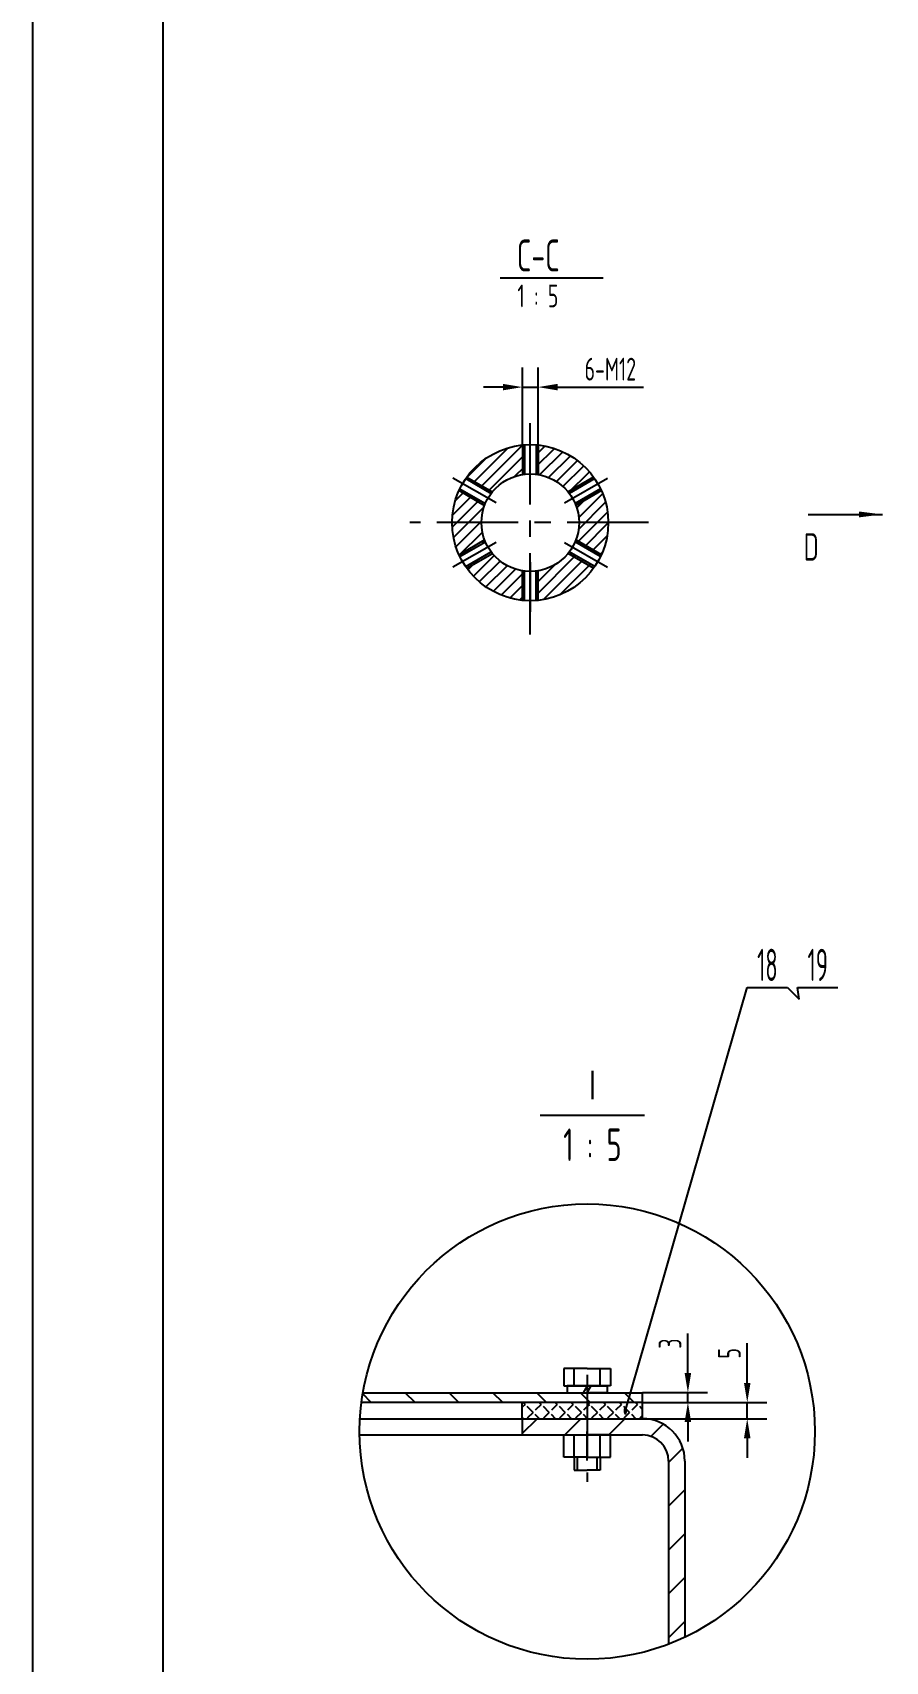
# Model space of a CAD drawing. Header units: millimetres. Extents: x 0 to 8410, y -1 to 5940.
# Drawn here: x 0 to 1311, y 2158 to 4662 of the extents above; entities that cross this region are included whole.
import ezdxf
from ezdxf.enums import TextEntityAlignment as Align

# ---------------------------------------------------------------- set-up
doc = ezdxf.new("R2010")
doc.units = ezdxf.units.MM
doc.header["$LTSCALE"] = 100
doc.linetypes.add('G', pattern=[2, 1.25, -0.25, 0.25, -0.25])
for name, color, linetype in [('01', 7, 'Continuous'), ('02', 1, 'Continuous'), ('05', 4, 'G'), ('08', 1, 'Continuous'), ('11', 3, 'Continuous')]:
    doc.layers.add(name, color=color, linetype=linetype)
doc.styles.get("Standard").update_dxf_attribs({"font": 'isocp', "width": 0.707, "bigfont": 'intecad.shx'})
doc.dimstyles.new('INTE', dxfattribs={"dimscale": 10, "dimtxt": 3.5, "dimasz": 3, "dimexe": 3, "dimexo": 0, "dimgap": 1, "dimtad": 1, "dimdec": 1, "dimdsep": 46, "dimtxsty": 'Standard', "dimcen": 0, "dimclrd": 1, "dimclre": 1, "dimclrt": 3, "dimaunit": 1, "dimadec": 0, "dimazin": 0, "dimtfac": 1, "dimtdec": 1, "dimtmove": 0, "dimatfit": 0, "dimfxl": 3, "dimarcsym": 0})

# ---------------------------------------------------------------- blocks, each defined once
blk = doc.blocks.new('*D51')
at = {"layer": '08', "color": 1, "lineweight": -2}
for p, q in [((752.8, 4027.8), (752.8, 4146.7)), ((776.8, 4027.8), (776.8, 4146.7)), ((722.8, 4116.7), (692.8, 4116.7)), ((752.8, 4116.7), (776.8, 4116.7)), ((806.8, 4116.7), (938.9, 4116.7))]:
    blk.add_line(p, q, dxfattribs=at)
at = {"layer": '08', "color": 1}
for points in [[(722.8, 4121.7), (722.8, 4111.7), (752.8, 4116.7)], [(806.8, 4121.7), (806.8, 4111.7), (776.8, 4116.7)]]:
    blk.add_solid(points, dxfattribs=at)
at = {"layer": 'Defpoints', "color": 0}
for p in [(776.8, 4116.7), (752.8, 4027.8), (776.8, 4027.8)]:
    blk.add_point(p, dxfattribs=at)
at = {"layer": '08', "color": 3, "insert": (887.9, 4144.3), "char_height": 35, "attachment_point": 5}
blk.add_mtext('6-M12', dxfattribs=at)
blk = doc.blocks.new('*U54')
at = {"layer": '02', "color": 1, "linetype": 'Continuous'}
for p, q in [((-332, 44.7), (-345.1, 57.8)), ((-264.7, 44.7), (-279.7, 59.7)), ((-197.3, 44.7), (-212.3, 59.7)), ((-130, 44.7), (-145, 59.7)), ((-62.6, 44.7), (-77.6, 59.7)), ((0, 49.5), (-10.3, 59.7)), ((72.1, 44.7), (57.1, 59.7)), ((-95.6, 41.8), (-100, 37.3)), ((-95.6, 41.8), (-98.6, 44.7)), ((-83.2, 29.4), (-92.2, 38.4)), ((-83.2, 29.4), (-92.2, 20.4)), ((-70.9, 41.8), (-79.9, 32.8)), ((-73.6, 19.7), (-79.9, 26)), ((-70.9, 41.8), (-73.9, 44.7)), ((-58.5, 29.4), (-67.5, 38.4)), ((-58.5, 29.4), (-67.5, 20.4)), ((-46.2, 41.8), (-55.2, 32.8)), ((-48.9, 19.7), (-55.2, 26)), ((-46.2, 41.8), (-49.2, 44.7)), ((-33.8, 29.4), (-42.8, 38.4)), ((-33.8, 29.4), (-42.8, 20.4)), ((-21.5, 41.8), (-30.5, 32.8)), ((-24.2, 19.7), (-30.5, 26)), ((-21.5, 41.8), (-24.5, 44.7)), ((-9.1, 29.4), (-18.1, 38.4)), ((-9.1, 29.4), (-18.1, 20.4)), ((0, 38.5), (-5.8, 32.8)), ((0, 20.3), (-5.8, 26)), ((4.7, 44.7), (0, 49.5)), ((3.2, 41.8), (0, 38.5)), ((3.2, 41.8), (0.2, 44.7)), ((15.6, 29.4), (6.6, 38.4)), ((15.6, 29.4), (6.6, 20.4)), ((27.9, 41.8), (18.9, 32.8)), ((25.2, 19.7), (18.9, 26)), ((27.9, 41.8), (24.9, 44.7)), ((40.3, 29.4), (31.3, 38.4)), ((40.3, 29.4), (31.3, 20.4)), ((52.6, 41.8), (43.6, 32.8)), ((49.9, 19.7), (43.6, 26)), ((52.6, 41.8), (49.6, 44.7)), ((64.9, 29.4), (56, 38.4)), ((64.9, 29.4), (56, 20.4)), ((77.3, 41.8), (68.3, 32.8)), ((74.6, 19.7), (68.3, 26)), ((77.3, 41.8), (74.3, 44.7)), ((85, 34), (80.7, 38.4)), ((-98.3, 19.7), (-100, 21.5)), ((-100, -3.1), (-77.2, 19.7)), ((-34.8, -5.3), (-9.8, 19.7)), ((0.5, 19.7), (0, 20.3)), ((32.5, -5.3), (57.5, 19.7)), ((85, 24.8), (80.7, 20.4)), ((97.8, -7.4), (116.7, 11.5)), ((125, -47.5), (146.9, -25.6)), ((125, -114.8), (150, -89.8)), ((125, -182.2), (150, -157.2)), ((125, -249.5), (150, -224.5)), ((125, -316.9), (150, -291.9))]:
    blk.add_line(p, q, dxfattribs=at)
blk = doc.blocks.new('*D55')
at = {"layer": '08', "color": 1, "lineweight": -2}
for p, q in [((1098.3, 2586.3), (1098.3, 2647.2)), ((937.4, 2556.3), (1128.3, 2556.3)), ((1098.3, 2531.3), (1098.3, 2556.3)), ((937.4, 2531.3), (1128.3, 2531.3)), ((1098.3, 2501.3), (1098.3, 2471.3))]:
    blk.add_line(p, q, dxfattribs=at)
at = {"layer": '08', "color": 1}
for points in [[(1093.3, 2586.3), (1103.3, 2586.3), (1098.3, 2556.3)], [(1093.3, 2501.3), (1103.3, 2501.3), (1098.3, 2531.3)]]:
    blk.add_solid(points, dxfattribs=at)
at = {"layer": 'Defpoints', "color": 0}
for p in [(937.4, 2556.3), (1098.3, 2556.3), (937.4, 2531.3)]:
    blk.add_point(p, dxfattribs=at)
at = {"layer": '08', "color": 3, "insert": (1070.8, 2631.7), "char_height": 35, "attachment_point": 5, "rotation": 90}
blk.add_mtext('5', dxfattribs=at)
blk = doc.blocks.new('*D56')
at = {"layer": '08', "color": 1, "lineweight": -2}
for p, q in [((1007.1, 2601.3), (1007.1, 2662.2)), ((937.4, 2571.3), (1037.1, 2571.3)), ((946, 2556.3), (1037.1, 2556.3)), ((1007.1, 2556.3), (1007.1, 2571.3)), ((1007.1, 2526.3), (1007.1, 2496.3))]:
    blk.add_line(p, q, dxfattribs=at)
at = {"layer": '08', "color": 1}
for points in [[(1002.1, 2601.3), (1012.1, 2601.3), (1007.1, 2571.3)], [(1002.1, 2526.3), (1012.1, 2526.3), (1007.1, 2556.3)]]:
    blk.add_solid(points, dxfattribs=at)
at = {"layer": 'Defpoints', "color": 0}
for p in [(937.4, 2571.3), (946, 2556.3), (1007.1, 2571.3)]:
    blk.add_point(p, dxfattribs=at)
at = {"layer": '08', "color": 3, "insert": (979.6, 2646.7), "char_height": 35, "attachment_point": 5, "rotation": 90}
blk.add_mtext('3', dxfattribs=at)
blk = doc.blocks.new('*U87')
at = {"layer": '01'}
blk.add_lwpolyline([(20, 574), (20, 20)], dxfattribs=at)
at = {"layer": '02'}
blk.add_lwpolyline([(0, 594), (0, 0)], dxfattribs=at)

msp = doc.modelspace()

# ---------------------------------------------------------------- hatches: boundary and pattern name
at = {"layer": '02', "linetype": 'Continuous'}
h = msp.add_hatch(dxfattribs=at)
h.set_pattern_fill('LINE', color=1, scale=4, angle=45, style=0)
h.set_pattern_definition([(45, (-1579.224, -3908.369), (-8.980256, 8.980256), [])])
h.paths.add_polyline_path([(667.395, 3978.46), (706.682, 3955.778, -0.18347214), (752.797, 3982.402), (752.797, 4027.767, 0.21493672)])
h.paths.add_polyline_path([(822.912, 3955.778), (862.199, 3978.46, 0.21493672), (776.797, 4027.767), (776.797, 3982.402, -0.18347214)])
h.paths.add_polyline_path([(834.912, 3934.993, -0.09097679), (839.797, 3908.369), (884.797, 3908.369, 0.10625503), (874.199, 3957.676)])
h.paths.add_polyline_path([(839.797, 3908.369, -0.09097679), (834.912, 3881.744), (874.199, 3859.062, 0.10625503), (884.797, 3908.369)])
h.paths.add_polyline_path([(689.797, 3908.369), (644.797, 3908.369, 0.10625503), (655.395, 3859.062), (694.682, 3881.744, -0.09097679)])
h.paths.add_polyline_path([(689.797, 3908.369, -0.09097679), (694.682, 3934.993), (655.395, 3957.676, 0.10625503), (644.797, 3908.369)])
h.paths.add_polyline_path([(706.682, 3860.96), (667.395, 3838.277, 0.21493672), (752.797, 3788.97), (752.797, 3834.335, -0.18347214)])
h.paths.add_polyline_path([(776.797, 3834.335), (776.797, 3788.97, 0.21493672), (862.199, 3838.277), (822.912, 3860.96, -0.18347214)])
h.paths.add_polyline_path([(773.797, 3788.707, 0.00627431), (776.797, 3788.97), (776.797, 3834.335, -0.01010054), (773.797, 3833.911)])
h.paths.add_polyline_path([(752.797, 3788.97, 0.00627431), (755.797, 3788.707), (755.797, 3833.911, -0.01010054), (752.797, 3834.335)])
h.paths.add_polyline_path([(862.199, 3838.277, 0.00627431), (863.927, 3840.743), (824.78, 3863.345, -0.01010054), (822.912, 3860.96)])
h.paths.add_polyline_path([(872.927, 3856.332, 0.00627431), (874.199, 3859.062), (834.912, 3881.744, -0.01010054), (833.78, 3878.934)])
h.paths.add_polyline_path([(833.78, 3937.804, -0.01010054), (834.912, 3934.993), (874.199, 3957.676, 0.00627431), (872.927, 3960.405)])
h.paths.add_polyline_path([(863.927, 3975.994, 0.00627431), (862.199, 3978.46), (822.912, 3955.778, -0.01010054), (824.78, 3953.392)])
h.paths.add_polyline_path([(773.797, 3982.827, -0.01010054), (776.797, 3982.402), (776.797, 4027.767, 0.00627431), (773.797, 4028.031)])
h.paths.add_polyline_path([(755.797, 4028.031, 0.00627431), (752.797, 4027.767), (752.797, 3982.402, -0.01010054), (755.797, 3982.827)])
h.paths.add_polyline_path([(704.814, 3953.392, -0.01010054), (706.682, 3955.778), (667.395, 3978.46, 0.00627431), (665.667, 3975.994)])
h.paths.add_polyline_path([(656.667, 3960.405, 0.00627431), (655.395, 3957.676), (694.682, 3934.993, -0.01010054), (695.814, 3937.804)])
h.paths.add_polyline_path([(655.395, 3859.062, 0.00627431), (656.667, 3856.332), (695.814, 3878.934, -0.01010054), (694.682, 3881.744)])
h.paths.add_polyline_path([(706.682, 3860.96, -0.01010054), (704.814, 3863.345), (665.667, 3840.743, 0.00627431), (667.395, 3838.277)])

# ---------------------------------------------------------------- linework, layer by layer
at = {"layer": '01'}
for p, q in [((718.6, 4284.737), (877.114, 4284.737)), ((940.318, 2997.324), (780.318, 2997.324)), ((852.449, 2608.258), (816.499, 2608.258)), ((816.499, 2608.258), (816.499, 2581.758)), ((832.449, 2581.758), (832.449, 2608.258)), ((852.449, 2608.258), (888.399, 2608.258)), ((872.449, 2581.758), (872.449, 2608.258)), ((888.399, 2608.258), (888.399, 2581.758)), ((816.499, 2581.758), (852.449, 2581.758)), ((821.699, 2581.758), (821.699, 2571.258)), ((852.449, 2581.758), (821.699, 2581.758)), ((852.449, 2581.758), (846.387, 2571.258)), ((852.449, 2571.258), (858.511, 2581.758)), ((852.449, 2581.758), (883.199, 2581.758)), ((888.399, 2581.758), (852.449, 2581.758)), ((883.199, 2581.758), (883.199, 2571.258)), ((816.499, 2472.258), (816.499, 2506.258)), ((832.449, 2472.258), (832.449, 2506.258)), ((872.449, 2472.258), (872.449, 2506.258)), ((888.399, 2472.258), (888.399, 2506.258)), ((852.449, 2472.258), (816.499, 2472.258)), ((832.449, 2472.258), (832.449, 2452.008)), ((852.449, 2472.258), (888.399, 2472.258)), ((872.449, 2472.258), (872.449, 2452.008)), ((832.449, 2452.008), (852.449, 2452.008)), ((872.449, 2452.008), (852.449, 2452.008))]:
    msp.add_line(p, q, dxfattribs=at)
at = {"layer": '01', "color": 7, "linetype": 'Continuous'}
for p, q in [((755.797, 4028.031), (755.797, 3982.827)), ((773.797, 4028.031), (773.797, 3982.827)), ((656.667, 3960.405), (695.814, 3937.804)), ((665.667, 3975.994), (704.814, 3953.392)), ((863.927, 3975.994), (824.78, 3953.392)), ((872.927, 3960.405), (833.78, 3937.804)), ((656.667, 3856.332), (695.814, 3878.934)), ((665.667, 3840.743), (704.814, 3863.345)), ((863.927, 3840.743), (824.78, 3863.345)), ((872.927, 3856.332), (833.78, 3878.934)), ((755.797, 3788.707), (755.797, 3833.911)), ((773.797, 3788.707), (773.797, 3833.911)), ((937.449, 2556.258), (505.438, 2556.258)), ((507.704, 2571.258), (937.449, 2571.258)), ((752.449, 2531.258), (752.449, 2556.258)), ((821.699, 2571.258), (852.449, 2571.258)), ((883.199, 2571.258), (852.449, 2571.258)), ((937.449, 2556.258), (937.449, 2571.258)), ((937.449, 2531.258), (937.449, 2556.258)), ((503.123, 2531.258), (937.449, 2531.258)), ((752.449, 2531.258), (752.449, 2506.258)), ((502.605, 2506.258), (937.449, 2506.258)), ((816.499, 2506.258), (852.449, 2506.258)), ((888.399, 2506.258), (852.449, 2506.258)), ((977.449, 2466.258), (977.449, 2184.724)), ((1002.449, 2466.258), (1002.449, 2195.418))]:
    msp.add_line(p, q, dxfattribs=at)
for radius in [120, 75]:
    msp.add_circle((764.797, 3908.369), radius, dxfattribs=at)
for radius in [65, 40]:
    msp.add_arc((937.449, 2466.258), radius, 0, 90, dxfattribs=at)
at = {"layer": '02', "color": 1, "linetype": 'Continuous'}
for p, q in [((752.797, 4027.767), (752.797, 3982.402)), ((776.797, 4027.767), (776.797, 3982.402)), ((655.395, 3957.676), (694.682, 3934.993)), ((667.395, 3978.46), (706.682, 3955.778)), ((862.199, 3978.46), (822.912, 3955.778)), ((874.199, 3957.676), (834.912, 3934.993)), ((655.395, 3859.062), (694.682, 3881.744)), ((874.199, 3859.062), (834.912, 3881.744)), ((667.395, 3838.277), (706.682, 3860.96)), ((862.199, 3838.277), (822.912, 3860.96)), ((752.797, 3788.97), (752.797, 3834.335)), ((776.797, 3788.97), (776.797, 3834.335))]:
    msp.add_line(p, q, dxfattribs=at)
at = {"layer": '02'}
for p, q in [((1192.157, 3921.006), (1306.157, 3921.006)), ((910.928, 2542.189), (1098.302, 3193.942)), ((1098.302, 3193.942), (1160.302, 3193.942)), ((1160.302, 3193.942), (1177.98, 3176.264)), ((1177.98, 3176.264), (1175.658, 3193.942)), ((1175.658, 3193.942), (1237.658, 3193.942)), ((837.449, 2452.008), (837.449, 2472.258)), ((867.449, 2452.008), (867.449, 2472.258))]:
    msp.add_line(p, q, dxfattribs=at)
msp.add_lwpolyline([(1270.157, 3921.006, 9, 0, 0), (1306.157, 3921.006, 0, 0, 0)], format="xyseb", dxfattribs=at)
msp.add_circle((852.449, 2511.517), 349.883, dxfattribs=at)
at = {"layer": '05', "color": 4, "linetype": 'G'}
for p, q in [((764.797, 3736.517), (764.797, 4076.505)), ((946.344, 3908.369), (579.96, 3908.369))]:
    msp.add_line(p, q, dxfattribs=at)
at = {"layer": '05'}
for p, q in [((764.797, 3968.982), (764.797, 4045.474)), ((712.304, 3938.676), (646.06, 3976.921)), ((817.29, 3938.676), (883.534, 3976.921)), ((712.304, 3878.062), (646.06, 3839.816)), ((817.29, 3878.062), (883.534, 3839.816)), ((764.797, 3847.755), (764.797, 3771.263)), ((852.449, 2598.583), (852.449, 2434.264)), ((852.449, 2592.242), (852.449, 2560.78)), ((852.449, 2467), (852.449, 2511.517))]:
    msp.add_line(p, q, dxfattribs=at)

# ---------------------------------------------------------------- block references
at = {"layer": '01', "xscale": 10, "yscale": 10, "zscale": 10}
msp.add_blockref('*U87', (0, 0), dxfattribs=at)
at = {"layer": '02'}
msp.add_blockref('*U54', (852.449, 2511.517), dxfattribs=at)

# ---------------------------------------------------------------- texts
at = {"layer": '02', "width": 0.605172}
msp.add_text('●', height=10, dxfattribs=at).set_placement((907.928, 2537.189), (913.928, 2537.189), align=Align.FIT)
at = {"layer": '11', "width": 0.707}
for s, height, p in [('C-C', 49, (744.216, 4279.743)), ('D', 42, (1185.197, 3837.559))]:
    msp.add_text(s, height=height, dxfattribs=at).set_placement(p, align=Align.BOTTOM_LEFT)
at = {"layer": '11'}
for s, width, p, p2 in [('18', 0.606, (1113.555, 3203.942), (1145.05, 3203.942)), ('19', 0.567318, (1190.91, 3203.942), (1222.405, 3203.942))]:
    msp.add_text(s, height=49.4975, dxfattribs=dict(at, width=width)).set_placement(p, p2, align=Align.FIT)
at = {"layer": '11', "width": 0.707}
for s, p in [('Ⅰ', (860.318, 3017.324)), ('1 : 5', (860.318, 2927.324))]:
    msp.add_text(s, height=50, dxfattribs=at).set_placement(p, align=Align.CENTER)
at = {"layer": '11', "insert": (745.178, 4274.307), "char_height": 35, "width": 126.24172, "attachment_point": 1}
msp.add_mtext('1 : 5', dxfattribs=at)

# ---------------------------------------------------------------- dimensions: what is measured, and where the dimension line sits
at = {"layer": '08'}
dim = msp.add_linear_dim(base=(776.797, 4116.747), p1=(752.797, 4027.767), p2=(776.797, 4027.767), text='6-M12', dimstyle='INTE', override={"dimgap": 1, "dimdec": 1, "dimzin": 8, "dimpost": '6-M<>', "dimtol": 0, "dimlim": 0, "dimtp": 0, "dimtm": 0, "dimtfac": 0.7}, dxfattribs=at)
dim.commit()
dim.dimension.update_dxf_attribs({"geometry": '*D51', "text_midpoint": (887.872, 4144.25)})
for base, p1, p2, text, picture, middle in [((1007.135, 2571.258), (946.016, 2556.258), (937.449, 2571.258), '3', '*D56', (979.635, 2646.72)), ((1098.288, 2556.258), (937.449, 2531.258), (937.449, 2556.258), '5', '*D55', (1070.788, 2631.72))]:
    dim = msp.add_linear_dim(base=base, p1=p1, p2=p2, angle=90, text=text, dimstyle='INTE', dxfattribs=at)
    dim.commit()
    dim.dimension.update_dxf_attribs({"geometry": picture, "text_midpoint": middle})

doc.saveas('drawing.dxf')
